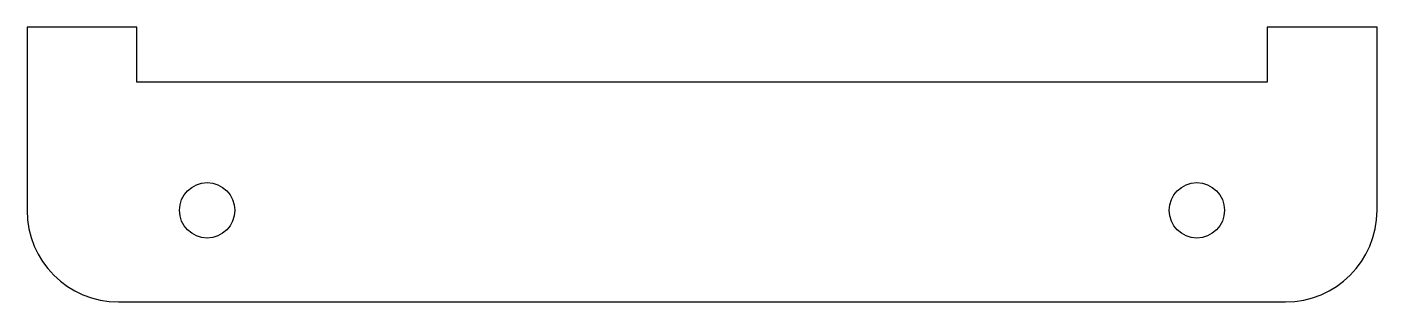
# Model space of a CAD drawing. Header units: millimetres. Extents: x -36.8 to 36.8, y 0 to 15.
import ezdxf

# ---------------------------------------------------------------- set-up
doc = ezdxf.new("R2010")
doc.units = ezdxf.units.MM

msp = doc.modelspace()

# ---------------------------------------------------------------- linework, layer by layer
at = {"color": 7, "linetype": 'Continuous', "lineweight": 25}
for p, q in [((-36.83, 15), (-36.83, 5)), ((-30.83, 15), (-36.83, 15)), ((-30.83, 12), (-30.83, 15)), ((36.83, 15), (30.83, 15)), ((30.83, 15), (30.83, 12)), ((36.83, 5), (36.83, 15)), ((30.83, 12), (-30.83, 12)), ((-31.83, 0), (31.83, 0))]:
    msp.add_line(p, q, dxfattribs=at)
for centre in [(-27, 5), (27, 5)]:
    msp.add_circle(centre, 1.51, dxfattribs=at)
for centre, start, end in [((-31.83, 5), 180, 270), ((31.83, 5), 270, 0)]:
    msp.add_arc(centre, 5, start, end, dxfattribs=at)

doc.saveas('drawing.dxf')
